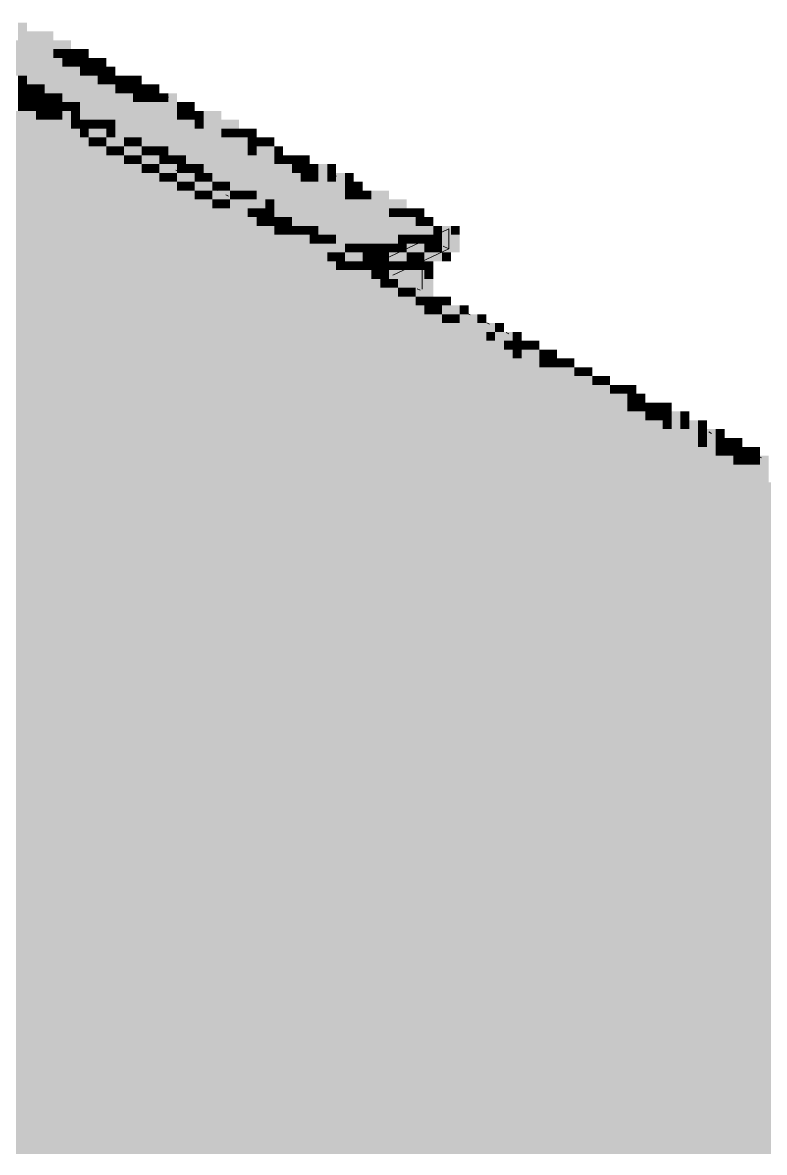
# Paper-space layout '03 3D Building and Roof' of a CAD drawing. Header units: millimetres. Extents: x 5 to 415, y 5 to 292.
# Drawn here: x 189.58 to 203.58, y 245.03 to 266.33 of the extents above; entities that cross this region are included whole.
import ezdxf

# ---------------------------------------------------------------- set-up
doc = ezdxf.new("R2010")
doc.units = ezdxf.units.MM
doc.layers.add('EXISTING', color=7, linetype='Continuous')
doc.layers.add('IMAGES', color=7, linetype='Continuous')

# ---------------------------------------------------------------- blocks, each defined once
blk = doc.blocks.new('SHEET_03')
at = {"layer": 'EXISTING', "color": 250, "lineweight": 9}
for p, q in [((190.745, 265.672), (190.692, 265.696)), ((191.116, 265.498), (191.063, 265.523)), ((192.333, 264.926), (192.28, 264.951)), ((193.92, 264.181), (193.867, 264.206)), ((192.525, 263.526), (192.473, 263.551)), ((192.892, 263.346), (192.84, 263.371)), ((195.507, 263.436), (195.454, 263.461)), ((193.259, 263.165), (193.206, 263.191)), ((193.468, 263.063), (193.416, 263.088)), ((197.094, 262.691), (197.041, 262.716)), ((196.199, 261.774), (197.623, 262.443)), ((197.623, 262.068), (197.623, 262.443)), ((197.623, 262.068), (196.568, 261.572)), ((197.518, 262.118), (197.623, 262.068)), ((197.123, 261.308), (197.123, 261.892)), ((197.082, 261.288), (197.029, 261.314)), ((198.025, 260.825), (197.972, 260.851)), ((198.391, 260.645), (198.339, 260.671)), ((198.601, 260.543), (198.548, 260.568)), ((198.758, 260.465), (198.705, 260.491)), ((198.967, 260.363), (198.915, 260.388)), ((202.581, 258.588), (202.529, 258.614)), ((203.157, 258.305), (203.105, 258.331)), ((203.524, 258.125), (203.471, 258.151))]:
    blk.add_line(p, q, dxfattribs=at)
at = {"layer": 'IMAGES', "color": 7}
for points in [[(189.497, 266), (189.664, 266), (189.497, 266.333), (189.664, 266.333)], [(189.664, 266), (190.164, 266), (189.664, 266.167), (190.164, 266.167)], [(188.331, 265.833), (189.664, 265.833), (188.331, 266), (189.664, 266)], [(189.664, 265.833), (190.164, 265.833), (189.664, 266), (190.164, 266)], [(190.164, 265.833), (190.497, 265.833), (190.164, 266), (190.497, 266)], [(188.664, 265.667), (190.164, 265.667), (188.664, 265.833), (190.164, 265.833)], [(190.164, 265.667), (190.331, 265.667), (190.164, 265.833), (190.331, 265.833)], [(190.331, 265.667), (190.497, 265.667), (190.331, 265.833), (190.497, 265.833)], [(190.497, 265.667), (190.664, 265.667), (190.497, 265.833), (190.664, 265.833)], [(190.664, 265.667), (190.83, 265.667), (190.664, 265.833), (190.83, 265.833)], [(188.831, 265.5), (190.331, 265.5), (188.831, 265.667), (190.331, 265.667)], [(189.164, 265.333), (190.664, 265.333), (189.164, 265.5), (190.664, 265.5)], [(190.331, 265.5), (190.497, 265.5), (190.331, 265.667), (190.497, 265.667)], [(190.497, 265.5), (190.664, 265.5), (190.497, 265.667), (190.664, 265.667)], [(190.664, 265.5), (190.83, 265.5), (190.664, 265.667), (190.83, 265.667)], [(190.664, 265.333), (190.83, 265.333), (190.664, 265.5), (190.83, 265.5)], [(190.83, 265.5), (190.997, 265.5), (190.83, 265.667), (190.997, 265.667)], [(190.83, 265.333), (190.997, 265.333), (190.83, 265.5), (190.997, 265.5)], [(190.997, 265.5), (191.164, 265.5), (190.997, 265.667), (191.164, 265.667)], [(190.997, 265.333), (191.164, 265.333), (190.997, 265.5), (191.164, 265.5)], [(191.164, 265.333), (191.33, 265.333), (191.164, 265.5), (191.33, 265.5)], [(189.497, 265.167), (189.664, 265.167), (189.497, 265.333), (189.664, 265.333)], [(189.664, 265.167), (190.997, 265.167), (189.664, 265.333), (190.997, 265.333)], [(190.997, 265.167), (191.164, 265.167), (190.997, 265.333), (191.164, 265.333)], [(191.164, 265.167), (191.33, 265.167), (191.164, 265.333), (191.33, 265.333)], [(191.33, 265.167), (191.497, 265.167), (191.33, 265.333), (191.497, 265.333)], [(191.497, 265.167), (191.664, 265.167), (191.497, 265.333), (191.664, 265.333)], [(191.664, 265.167), (191.83, 265.167), (191.664, 265.333), (191.83, 265.333)], [(189.497, 265), (189.664, 265), (189.497, 265.167), (189.664, 265.167)], [(189.664, 265), (189.831, 265), (189.664, 265.167), (189.831, 265.167)], [(189.831, 265), (189.997, 265), (189.831, 265.167), (189.997, 265.167)], [(189.997, 265), (191.33, 265), (189.997, 265.167), (191.33, 265.167)], [(191.33, 265), (191.497, 265), (191.33, 265.167), (191.497, 265.167)], [(191.497, 265), (191.664, 265), (191.497, 265.167), (191.664, 265.167)], [(191.664, 265), (191.83, 265), (191.664, 265.167), (191.83, 265.167)], [(191.83, 265), (191.997, 265), (191.83, 265.167), (191.997, 265.167)], [(191.997, 265), (192.164, 265), (191.997, 265.167), (192.164, 265.167)], [(189.497, 264.833), (189.664, 264.833), (189.497, 265), (189.664, 265)], [(189.497, 264.667), (189.664, 264.667), (189.497, 264.833), (189.664, 264.833)], [(189.664, 264.833), (189.831, 264.833), (189.664, 265), (189.831, 265)], [(189.664, 264.667), (189.831, 264.667), (189.664, 264.833), (189.831, 264.833)], [(189.831, 264.833), (189.997, 264.833), (189.831, 265), (189.997, 265)], [(189.831, 264.667), (189.997, 264.667), (189.831, 264.833), (189.997, 264.833)], [(189.997, 264.833), (190.164, 264.833), (189.997, 265), (190.164, 265)], [(189.997, 264.667), (190.164, 264.667), (189.997, 264.833), (190.164, 264.833)], [(190.164, 264.833), (190.331, 264.833), (190.164, 265), (190.331, 265)], [(190.164, 264.667), (190.331, 264.667), (190.164, 264.833), (190.331, 264.833)], [(190.331, 264.833), (191.664, 264.833), (190.331, 265), (191.664, 265)], [(190.331, 264.667), (190.497, 264.667), (190.331, 264.833), (190.497, 264.833)], [(190.497, 264.667), (190.664, 264.667), (190.497, 264.833), (190.664, 264.833)], [(190.664, 264.667), (191.997, 264.667), (190.664, 264.833), (191.997, 264.833)], [(191.664, 264.833), (191.83, 264.833), (191.664, 265), (191.83, 265)], [(191.83, 264.833), (191.997, 264.833), (191.83, 265), (191.997, 265)], [(191.997, 264.833), (192.164, 264.833), (191.997, 265), (192.164, 265)], [(191.997, 264.667), (192.33, 264.667), (191.997, 264.833), (192.33, 264.833)], [(192.164, 264.833), (192.33, 264.833), (192.164, 265), (192.33, 265)], [(192.33, 264.667), (192.497, 264.667), (192.33, 265), (192.497, 265)], [(192.497, 264.667), (192.663, 264.667), (192.497, 264.833), (192.663, 264.833)], [(192.663, 264.667), (192.83, 264.667), (192.663, 264.833), (192.83, 264.833)], [(180.832, 264.5), (189.831, 264.5), (180.832, 264.667), (189.831, 264.667)], [(189.831, 264.5), (189.997, 264.5), (189.831, 264.667), (189.997, 264.667)], [(189.997, 264.5), (190.164, 264.5), (189.997, 264.667), (190.164, 264.667)], [(190.164, 264.5), (190.331, 264.5), (190.164, 264.667), (190.331, 264.667)], [(190.331, 264.333), (190.497, 264.333), (190.331, 264.667), (190.497, 264.667)], [(190.497, 264.5), (190.664, 264.5), (190.497, 264.667), (190.664, 264.667)], [(190.664, 264.5), (190.997, 264.5), (190.664, 264.667), (190.997, 264.667)], [(190.997, 264.5), (192.497, 264.5), (190.997, 264.667), (192.497, 264.667)], [(192.497, 264.5), (192.663, 264.5), (192.497, 264.667), (192.663, 264.667)], [(192.663, 264.5), (192.83, 264.5), (192.663, 264.667), (192.83, 264.667)], [(192.83, 264.5), (192.997, 264.5), (192.83, 264.667), (192.997, 264.667)], [(192.997, 264.5), (193.33, 264.5), (192.997, 264.667), (193.33, 264.667)], [(180.499, 264.333), (190.331, 264.333), (180.499, 264.5), (190.331, 264.5)], [(190.497, 264.333), (190.664, 264.333), (190.497, 264.5), (190.664, 264.5)], [(190.664, 264.333), (190.83, 264.333), (190.664, 264.5), (190.83, 264.5)], [(190.83, 264.333), (190.997, 264.333), (190.83, 264.5), (190.997, 264.5)], [(190.997, 264.333), (191.164, 264.333), (190.997, 264.5), (191.164, 264.5)], [(191.164, 264.333), (191.33, 264.333), (191.164, 264.5), (191.33, 264.5)], [(191.33, 264.333), (192.83, 264.333), (191.33, 264.5), (192.83, 264.5)], [(192.83, 264.333), (192.997, 264.333), (192.83, 264.5), (192.997, 264.5)], [(192.997, 264.333), (193.33, 264.333), (192.997, 264.5), (193.33, 264.5)], [(193.33, 264.333), (193.663, 264.333), (193.33, 264.5), (193.663, 264.5)], [(179.999, 264.167), (190.664, 264.167), (179.999, 264.333), (190.664, 264.333)], [(190.664, 264.167), (190.83, 264.167), (190.664, 264.333), (190.83, 264.333)], [(190.83, 264.167), (191.164, 264.167), (190.83, 264.333), (191.164, 264.333)], [(191.164, 264.167), (191.33, 264.167), (191.164, 264.333), (191.33, 264.333)], [(191.33, 264.167), (191.664, 264.167), (191.33, 264.333), (191.664, 264.333)], [(191.664, 264.167), (193.33, 264.167), (191.664, 264.333), (193.33, 264.333)], [(193.33, 264.167), (193.497, 264.167), (193.33, 264.333), (193.497, 264.333)], [(193.497, 264.167), (193.663, 264.167), (193.497, 264.333), (193.663, 264.333)], [(193.663, 264.167), (193.83, 264.167), (193.663, 264.333), (193.83, 264.333)], [(193.83, 264.167), (193.997, 264.167), (193.83, 264.333), (193.997, 264.333)], [(179.499, 263.833), (191.164, 263.833), (179.499, 264), (191.164, 264)], [(179.833, 264), (190.83, 264), (179.833, 264.167), (190.83, 264.167)], [(190.83, 264), (190.997, 264), (190.83, 264.167), (190.997, 264.167)], [(190.997, 264), (191.164, 264), (190.997, 264.167), (191.164, 264.167)], [(191.164, 264), (191.497, 264), (191.164, 264.167), (191.497, 264.167)], [(191.164, 263.833), (191.33, 263.833), (191.164, 264), (191.33, 264)], [(191.33, 263.833), (191.497, 263.833), (191.33, 264), (191.497, 264)], [(191.497, 264), (191.664, 264), (191.497, 264.167), (191.664, 264.167)], [(191.497, 263.833), (191.83, 263.833), (191.497, 264), (191.83, 264)], [(191.664, 264), (191.83, 264), (191.664, 264.167), (191.83, 264.167)], [(191.83, 264), (192.164, 264), (191.83, 264.167), (192.164, 264.167)], [(191.83, 263.833), (191.997, 263.833), (191.83, 264), (191.997, 264)], [(191.997, 263.833), (192.164, 263.833), (191.997, 264), (192.164, 264)], [(192.164, 264), (193.497, 264), (192.164, 264.167), (193.497, 264.167)], [(192.164, 263.833), (192.33, 263.833), (192.164, 264), (192.33, 264)], [(192.33, 263.833), (193.83, 263.833), (192.33, 264), (193.83, 264)], [(193.497, 264), (193.83, 264), (193.497, 264.167), (193.83, 264.167)], [(193.83, 264), (193.997, 264), (193.83, 264.167), (193.997, 264.167)], [(193.83, 263.833), (193.997, 263.833), (193.83, 264), (193.997, 264)], [(193.997, 264), (194.163, 264), (193.997, 264.167), (194.163, 264.167)], [(193.997, 263.833), (194.33, 263.833), (193.997, 264), (194.33, 264)], [(194.163, 264), (194.33, 264), (194.163, 264.167), (194.33, 264.167)], [(194.33, 263.833), (194.496, 263.833), (194.33, 264), (194.496, 264)], [(178.999, 263.667), (191.497, 263.667), (178.999, 263.833), (191.497, 263.833)], [(191.497, 263.667), (191.664, 263.667), (191.497, 263.833), (191.664, 263.833)], [(191.664, 263.667), (191.83, 263.667), (191.664, 263.833), (191.83, 263.833)], [(191.83, 263.667), (192.164, 263.667), (191.83, 263.833), (192.164, 263.833)], [(192.164, 263.667), (192.33, 263.667), (192.164, 263.833), (192.33, 263.833)], [(192.33, 263.667), (192.497, 263.667), (192.33, 263.833), (192.497, 263.833)], [(192.497, 263.667), (192.663, 263.667), (192.497, 263.833), (192.663, 263.833)], [(192.663, 263.667), (194.33, 263.667), (192.663, 263.833), (194.33, 263.833)], [(194.33, 263.667), (194.496, 263.667), (194.33, 263.833), (194.496, 263.833)], [(194.496, 263.667), (194.663, 263.667), (194.496, 263.833), (194.663, 263.833)], [(194.663, 263.667), (194.83, 263.667), (194.663, 263.833), (194.83, 263.833)], [(194.83, 263.667), (194.996, 263.667), (194.83, 263.833), (194.996, 263.833)], [(178.666, 263.5), (191.83, 263.5), (178.666, 263.667), (191.83, 263.667)], [(191.83, 263.5), (191.997, 263.5), (191.83, 263.667), (191.997, 263.667)], [(191.997, 263.5), (192.164, 263.5), (191.997, 263.667), (192.164, 263.667)], [(192.164, 263.5), (192.497, 263.5), (192.164, 263.667), (192.497, 263.667)], [(192.497, 263.5), (192.663, 263.5), (192.497, 263.667), (192.663, 263.667)], [(192.663, 263.5), (192.83, 263.5), (192.663, 263.667), (192.83, 263.667)], [(192.83, 263.5), (192.997, 263.5), (192.83, 263.667), (192.997, 263.667)], [(192.997, 263.5), (194.663, 263.5), (192.997, 263.667), (194.663, 263.667)], [(194.663, 263.5), (194.83, 263.5), (194.663, 263.667), (194.83, 263.667)], [(194.83, 263.5), (194.996, 263.5), (194.83, 263.667), (194.996, 263.667)], [(194.996, 263.5), (195.163, 263.5), (194.996, 263.667), (195.163, 263.667)], [(195.163, 263.333), (195.33, 263.333), (195.163, 263.667), (195.33, 263.667)], [(195.33, 263.5), (195.496, 263.5), (195.33, 263.667), (195.496, 263.667)], [(178.166, 263.167), (192.497, 263.167), (178.166, 263.333), (192.497, 263.333)], [(178.333, 263.333), (192.164, 263.333), (178.333, 263.5), (192.164, 263.5)], [(192.164, 263.333), (192.33, 263.333), (192.164, 263.5), (192.33, 263.5)], [(192.33, 263.333), (192.497, 263.333), (192.33, 263.5), (192.497, 263.5)], [(192.497, 263.333), (192.83, 263.333), (192.497, 263.5), (192.83, 263.5)], [(192.497, 263.167), (192.663, 263.167), (192.497, 263.333), (192.663, 263.333)], [(192.663, 263.167), (192.83, 263.167), (192.663, 263.333), (192.83, 263.333)], [(192.83, 263.333), (192.997, 263.333), (192.83, 263.5), (192.997, 263.5)], [(192.83, 263.167), (193.163, 263.167), (192.83, 263.333), (193.163, 263.333)], [(192.997, 263.333), (193.163, 263.333), (192.997, 263.5), (193.163, 263.5)], [(193.163, 263.333), (193.497, 263.333), (193.163, 263.5), (193.497, 263.5)], [(193.163, 263.167), (193.33, 263.167), (193.163, 263.333), (193.33, 263.333)], [(193.33, 263.167), (193.497, 263.167), (193.33, 263.333), (193.497, 263.333)], [(193.497, 263.333), (194.83, 263.333), (193.497, 263.5), (194.83, 263.5)], [(193.497, 263.167), (193.83, 263.167), (193.497, 263.333), (193.83, 263.333)], [(193.83, 263.167), (195.163, 263.167), (193.83, 263.333), (195.163, 263.333)], [(194.83, 263.333), (194.996, 263.333), (194.83, 263.5), (194.996, 263.5)], [(194.996, 263.333), (195.163, 263.333), (194.996, 263.5), (195.163, 263.5)], [(195.163, 263.167), (195.496, 263.167), (195.163, 263.333), (195.496, 263.333)], [(195.33, 263.333), (195.496, 263.333), (195.33, 263.5), (195.496, 263.5)], [(195.496, 263.167), (195.663, 263.167), (195.496, 263.5), (195.663, 263.5)], [(195.663, 263.333), (195.83, 263.333), (195.663, 263.5), (195.83, 263.5)], [(195.663, 263.167), (195.83, 263.167), (195.663, 263.333), (195.83, 263.333)], [(195.83, 263.167), (195.996, 263.167), (195.83, 263.333), (195.996, 263.333)], [(177.666, 263), (192.83, 263), (177.666, 263.167), (192.83, 263.167)], [(192.83, 263), (192.997, 263), (192.83, 263.167), (192.997, 263.167)], [(192.997, 263), (193.163, 263), (192.997, 263.167), (193.163, 263.167)], [(193.163, 263), (193.497, 263), (193.163, 263.167), (193.497, 263.167)], [(193.497, 263), (193.663, 263), (193.497, 263.167), (193.663, 263.167)], [(193.663, 263), (193.83, 263), (193.663, 263.167), (193.83, 263.167)], [(193.83, 263), (193.997, 263), (193.83, 263.167), (193.997, 263.167)], [(193.997, 263), (195.663, 263), (193.997, 263.167), (195.663, 263.167)], [(195.663, 263), (195.83, 263), (195.663, 263.167), (195.83, 263.167)], [(195.83, 263), (195.996, 263), (195.83, 263.167), (195.996, 263.167)], [(195.996, 263), (196.163, 263), (195.996, 263.167), (196.163, 263.167)], [(196.163, 263), (196.496, 263), (196.163, 263.167), (196.496, 263.167)], [(177.333, 262.833), (193.163, 262.833), (177.333, 263), (193.163, 263)], [(193.163, 262.833), (193.33, 262.833), (193.163, 263), (193.33, 263)], [(193.33, 262.833), (193.497, 262.833), (193.33, 263), (193.497, 263)], [(193.497, 262.833), (193.83, 262.833), (193.497, 263), (193.83, 263)], [(193.83, 262.833), (194.163, 262.833), (193.83, 263), (194.163, 263)], [(194.163, 262.833), (194.33, 262.833), (194.163, 263), (194.33, 263)], [(194.33, 262.833), (196.163, 262.833), (194.33, 263), (196.163, 263)], [(196.163, 262.833), (196.496, 262.833), (196.163, 263), (196.496, 263)], [(196.496, 262.833), (196.829, 262.833), (196.496, 263), (196.829, 263)], [(176.833, 262.667), (193.497, 262.667), (176.833, 262.833), (193.497, 262.833)], [(193.497, 262.667), (193.83, 262.667), (193.497, 262.833), (193.83, 262.833)], [(193.83, 262.667), (193.997, 262.667), (193.83, 262.833), (193.997, 262.833)], [(193.997, 262.667), (194.163, 262.667), (193.997, 262.833), (194.163, 262.833)], [(194.163, 262.667), (194.33, 262.667), (194.163, 262.833), (194.33, 262.833)], [(194.33, 262.667), (194.663, 262.667), (194.33, 262.833), (194.663, 262.833)], [(194.663, 262.667), (196.496, 262.667), (194.663, 262.833), (196.496, 262.833)], [(196.496, 262.667), (196.663, 262.667), (196.496, 262.833), (196.663, 262.833)], [(196.663, 262.667), (196.829, 262.667), (196.663, 262.833), (196.829, 262.833)], [(196.829, 262.667), (196.996, 262.667), (196.829, 262.833), (196.996, 262.833)], [(196.996, 262.667), (197.163, 262.667), (196.996, 262.833), (197.163, 262.833)], [(176.333, 262.333), (194.33, 262.333), (176.333, 262.5), (194.33, 262.5)], [(176.666, 262.5), (193.997, 262.5), (176.666, 262.667), (193.997, 262.667)], [(193.997, 262.5), (194.163, 262.5), (193.997, 262.667), (194.163, 262.667)], [(194.163, 262.5), (194.33, 262.5), (194.163, 262.667), (194.33, 262.667)], [(194.33, 262.5), (194.496, 262.5), (194.33, 262.667), (194.496, 262.667)], [(194.33, 262.333), (194.496, 262.333), (194.33, 262.5), (194.496, 262.5)], [(194.496, 262.5), (194.663, 262.5), (194.496, 262.667), (194.663, 262.667)], [(194.496, 262.333), (194.663, 262.333), (194.496, 262.5), (194.663, 262.5)], [(194.663, 262.5), (195.163, 262.5), (194.663, 262.667), (195.163, 262.667)], [(194.663, 262.333), (194.83, 262.333), (194.663, 262.5), (194.83, 262.5)], [(194.83, 262.333), (194.996, 262.333), (194.83, 262.5), (194.996, 262.5)], [(194.996, 262.333), (195.163, 262.333), (194.996, 262.5), (195.163, 262.5)], [(195.163, 262.5), (196.663, 262.5), (195.163, 262.667), (196.663, 262.667)], [(195.163, 262.333), (195.496, 262.333), (195.163, 262.5), (195.496, 262.5)], [(195.496, 262.333), (196.996, 262.333), (195.496, 262.5), (196.996, 262.5)], [(196.663, 262.5), (196.996, 262.5), (196.663, 262.667), (196.996, 262.667)], [(196.996, 262.5), (197.163, 262.5), (196.996, 262.667), (197.163, 262.667)], [(196.996, 262.333), (197.329, 262.333), (196.996, 262.5), (197.329, 262.5)], [(197.163, 262.5), (197.329, 262.5), (197.163, 262.667), (197.329, 262.667)], [(197.329, 262.333), (197.496, 262.333), (197.329, 262.5), (197.496, 262.5)], [(197.496, 262), (197.663, 262), (197.496, 262.5), (197.663, 262.5)], [(197.663, 262.333), (197.829, 262.333), (197.663, 262.5), (197.829, 262.5)], [(175.833, 262.167), (194.663, 262.167), (175.833, 262.333), (194.663, 262.333)], [(194.663, 262.167), (194.996, 262.167), (194.663, 262.333), (194.996, 262.333)], [(194.996, 262.167), (195.163, 262.167), (194.996, 262.333), (195.163, 262.333)], [(195.163, 262.167), (195.33, 262.167), (195.163, 262.333), (195.33, 262.333)], [(195.33, 262.167), (195.496, 262.167), (195.33, 262.333), (195.496, 262.333)], [(195.496, 262.167), (195.83, 262.167), (195.496, 262.333), (195.83, 262.333)], [(195.83, 262.167), (196.663, 262.167), (195.83, 262.333), (196.663, 262.333)], [(196.663, 262.167), (196.829, 262.167), (196.663, 262.333), (196.829, 262.333)], [(196.829, 262.167), (196.996, 262.167), (196.829, 262.333), (196.996, 262.333)], [(196.996, 262.167), (197.163, 262.167), (196.996, 262.333), (197.163, 262.333)], [(197.163, 262.167), (197.329, 262.167), (197.163, 262.333), (197.329, 262.333)], [(197.329, 262.167), (197.496, 262.167), (197.329, 262.333), (197.496, 262.333)], [(197.663, 262), (197.829, 262), (197.663, 262.333), (197.829, 262.333)], [(175.5, 262), (194.996, 262), (175.5, 262.167), (194.996, 262.167)], [(194.996, 262), (195.33, 262), (194.996, 262.167), (195.33, 262.167)], [(195.33, 262), (195.663, 262), (195.33, 262.167), (195.663, 262.167)], [(195.663, 262), (195.83, 262), (195.663, 262.167), (195.83, 262.167)], [(195.83, 262), (195.996, 262), (195.83, 262.167), (195.996, 262.167)], [(195.996, 262), (196.163, 262), (195.996, 262.167), (196.163, 262.167)], [(196.163, 262), (196.329, 262), (196.163, 262.167), (196.329, 262.167)], [(196.329, 262), (196.496, 262), (196.329, 262.167), (196.496, 262.167)], [(196.496, 262), (196.663, 262), (196.496, 262.167), (196.663, 262.167)], [(196.663, 262), (196.829, 262), (196.663, 262.167), (196.829, 262.167)], [(196.829, 262), (197.163, 262), (196.829, 262.167), (197.163, 262.167)], [(197.163, 262), (197.329, 262), (197.163, 262.167), (197.329, 262.167)], [(197.329, 262), (197.496, 262), (197.329, 262.167), (197.496, 262.167)], [(175.167, 261.833), (195.33, 261.833), (175.167, 262), (195.33, 262)], [(195.33, 261.833), (195.496, 261.833), (195.33, 262), (195.496, 262)], [(195.496, 261.833), (195.663, 261.833), (195.496, 262), (195.663, 262)], [(195.663, 261.833), (195.996, 261.833), (195.663, 262), (195.996, 262)], [(195.996, 261.833), (196.163, 261.833), (195.996, 262), (196.163, 262)], [(196.163, 261.833), (196.329, 261.833), (196.163, 262), (196.329, 262)], [(196.329, 261.833), (196.496, 261.833), (196.329, 262), (196.496, 262)], [(196.496, 261.833), (196.829, 261.833), (196.496, 262), (196.829, 262)], [(196.829, 261.833), (196.996, 261.833), (196.829, 262), (196.996, 262)], [(196.996, 261.833), (197.163, 261.833), (196.996, 262), (197.163, 262)], [(197.163, 261.833), (197.496, 261.833), (197.163, 262), (197.496, 262)], [(197.496, 261.833), (197.663, 261.833), (197.496, 262), (197.663, 262)], [(174.5, 261.5), (195.83, 261.5), (174.5, 261.667), (195.83, 261.667)], [(175, 261.667), (195.496, 261.667), (175, 261.833), (195.496, 261.833)], [(195.496, 261.667), (195.663, 261.667), (195.496, 261.833), (195.663, 261.833)], [(195.663, 261.667), (195.83, 261.667), (195.663, 261.833), (195.83, 261.833)], [(195.83, 261.667), (195.996, 261.667), (195.83, 261.833), (195.996, 261.833)], [(195.83, 261.5), (196.163, 261.5), (195.83, 261.667), (196.163, 261.667)], [(195.996, 261.667), (196.163, 261.667), (195.996, 261.833), (196.163, 261.833)], [(196.163, 261.667), (196.329, 261.667), (196.163, 261.833), (196.329, 261.833)], [(196.163, 261.5), (196.329, 261.5), (196.163, 261.667), (196.329, 261.667)], [(196.329, 261.667), (196.496, 261.667), (196.329, 261.833), (196.496, 261.833)], [(196.329, 261.5), (196.496, 261.5), (196.329, 261.667), (196.496, 261.667)], [(196.496, 261.667), (196.663, 261.667), (196.496, 261.833), (196.663, 261.833)], [(196.496, 261.5), (197.163, 261.5), (196.496, 261.667), (197.163, 261.667)], [(196.663, 261.667), (196.829, 261.667), (196.663, 261.833), (196.829, 261.833)], [(196.829, 261.667), (196.996, 261.667), (196.829, 261.833), (196.996, 261.833)], [(196.996, 261.667), (197.163, 261.667), (196.996, 261.833), (197.163, 261.833)], [(197.163, 261.667), (197.329, 261.667), (197.163, 261.833), (197.329, 261.833)], [(197.163, 261.5), (197.329, 261.5), (197.163, 261.667), (197.329, 261.667)], [(174, 261.333), (196.329, 261.333), (174, 261.5), (196.329, 261.5)], [(196.329, 261.333), (196.496, 261.333), (196.329, 261.5), (196.496, 261.5)], [(196.496, 261.333), (196.663, 261.333), (196.496, 261.5), (196.663, 261.5)], [(196.663, 261.333), (197.329, 261.333), (196.663, 261.5), (197.329, 261.5)], [(173.667, 261.167), (196.663, 261.167), (173.667, 261.333), (196.663, 261.333)], [(196.663, 261.167), (196.829, 261.167), (196.663, 261.333), (196.829, 261.333)], [(196.829, 261.167), (196.996, 261.167), (196.829, 261.333), (196.996, 261.333)], [(196.996, 261.167), (197.329, 261.167), (196.996, 261.333), (197.329, 261.333)], [(173, 260.833), (197.163, 260.833), (173, 261), (197.163, 261)], [(173.334, 261), (196.996, 261), (173.334, 261.167), (196.996, 261.167)], [(196.996, 261), (197.163, 261), (196.996, 261.167), (197.163, 261.167)], [(197.163, 261), (197.329, 261), (197.163, 261.167), (197.329, 261.167)], [(197.163, 260.833), (197.329, 260.833), (197.163, 261), (197.329, 261)], [(197.329, 261), (197.496, 261), (197.329, 261.167), (197.496, 261.167)], [(197.329, 260.833), (197.496, 260.833), (197.329, 261), (197.496, 261)], [(197.496, 261), (197.663, 261), (197.496, 261.167), (197.663, 261.167)], [(197.496, 260.833), (197.829, 260.833), (197.496, 261), (197.829, 261)], [(197.829, 260.833), (197.996, 260.833), (197.829, 261), (197.996, 261)], [(172.667, 260.667), (197.496, 260.667), (172.667, 260.833), (197.496, 260.833)], [(197.496, 260.667), (197.663, 260.667), (197.496, 260.833), (197.663, 260.833)], [(197.663, 260.667), (197.829, 260.667), (197.663, 260.833), (197.829, 260.833)], [(197.829, 260.667), (198.162, 260.667), (197.829, 260.833), (198.162, 260.833)], [(198.162, 260.667), (198.329, 260.667), (198.162, 260.833), (198.329, 260.833)], [(172.334, 260.5), (198.162, 260.5), (172.334, 260.667), (198.162, 260.667)], [(198.162, 260.5), (198.496, 260.5), (198.162, 260.667), (198.496, 260.667)], [(198.496, 260.5), (198.662, 260.5), (198.496, 260.667), (198.662, 260.667)], [(172.001, 260.333), (198.329, 260.333), (172.001, 260.5), (198.329, 260.5)], [(198.329, 260.333), (198.496, 260.333), (198.329, 260.5), (198.496, 260.5)], [(198.496, 260.333), (198.829, 260.333), (198.496, 260.5), (198.829, 260.5)], [(198.829, 260.333), (198.996, 260.333), (198.829, 260.5), (198.996, 260.5)], [(171.334, 260), (198.829, 260), (171.334, 260.167), (198.829, 260.167)], [(171.667, 260.167), (198.662, 260.167), (171.667, 260.333), (198.662, 260.333)], [(198.662, 260.167), (198.829, 260.167), (198.662, 260.333), (198.829, 260.333)], [(198.829, 260.167), (198.996, 260.167), (198.829, 260.333), (198.996, 260.333)], [(198.829, 260), (198.996, 260), (198.829, 260.167), (198.996, 260.167)], [(198.996, 260.167), (199.162, 260.167), (198.996, 260.333), (199.162, 260.333)], [(198.996, 260), (199.329, 260), (198.996, 260.167), (199.329, 260.167)], [(199.162, 260.167), (199.329, 260.167), (199.162, 260.333), (199.329, 260.333)], [(199.329, 260), (199.496, 260), (199.329, 260.167), (199.496, 260.167)], [(199.496, 260), (199.662, 260), (199.496, 260.167), (199.662, 260.167)], [(170.834, 259.833), (199.329, 259.833), (170.834, 260), (199.329, 260)], [(199.329, 259.833), (199.496, 259.833), (199.329, 260), (199.496, 260)], [(199.496, 259.833), (199.662, 259.833), (199.496, 260), (199.662, 260)], [(199.662, 259.833), (199.829, 259.833), (199.662, 260), (199.829, 260)], [(199.829, 259.833), (199.995, 259.833), (199.829, 260), (199.995, 260)], [(170.501, 259.667), (199.662, 259.667), (170.501, 259.833), (199.662, 259.833)], [(199.662, 259.667), (199.995, 259.667), (199.662, 259.833), (199.995, 259.833)], [(199.995, 259.667), (200.162, 259.667), (199.995, 259.833), (200.162, 259.833)], [(200.162, 259.667), (200.329, 259.667), (200.162, 259.833), (200.329, 259.833)], [(170.168, 259.333), (200.329, 259.333), (170.168, 259.667), (200.329, 259.667)], [(200.329, 259.5), (200.495, 259.5), (200.329, 259.667), (200.495, 259.667)], [(200.329, 259.333), (200.662, 259.333), (200.329, 259.5), (200.662, 259.5)], [(200.495, 259.5), (200.662, 259.5), (200.495, 259.667), (200.662, 259.667)], [(200.662, 259.333), (200.829, 259.333), (200.662, 259.5), (200.829, 259.5)], [(200.829, 259.333), (200.995, 259.333), (200.829, 259.5), (200.995, 259.5)], [(200.995, 259.333), (201.162, 259.333), (200.995, 259.5), (201.162, 259.5)], [(169.334, 259.167), (200.662, 259.167), (169.334, 259.333), (200.662, 259.333)], [(200.662, 259.167), (200.995, 259.167), (200.662, 259.333), (200.995, 259.333)], [(200.995, 259.167), (201.162, 259.167), (200.995, 259.333), (201.162, 259.333)], [(201.162, 259.167), (201.329, 259.167), (201.162, 259.333), (201.329, 259.333)], [(169.334, 259), (200.995, 259), (169.334, 259.167), (200.995, 259.167)], [(200.995, 259), (201.162, 259), (200.995, 259.167), (201.162, 259.167)], [(201.162, 259), (201.329, 259), (201.162, 259.167), (201.329, 259.167)], [(201.329, 259), (201.495, 259), (201.329, 259.167), (201.495, 259.167)], [(201.495, 259), (201.662, 259), (201.495, 259.167), (201.662, 259.167)], [(201.662, 259), (201.828, 259), (201.662, 259.167), (201.828, 259.167)], [(168.835, 258.833), (201.329, 258.833), (168.835, 259), (201.329, 259)], [(201.329, 258.833), (201.495, 258.833), (201.329, 259), (201.495, 259)], [(201.495, 258.833), (201.662, 258.833), (201.495, 259), (201.662, 259)], [(201.662, 258.833), (201.828, 258.833), (201.662, 259), (201.828, 259)], [(201.828, 258.667), (201.995, 258.667), (201.828, 259), (201.995, 259)], [(201.995, 258.833), (202.162, 258.833), (201.995, 259), (202.162, 259)], [(168.001, 258.5), (202.162, 258.5), (168.001, 258.667), (202.162, 258.667)], [(168.501, 258.667), (201.662, 258.667), (168.501, 258.833), (201.662, 258.833)], [(201.662, 258.667), (201.828, 258.667), (201.662, 258.833), (201.828, 258.833)], [(201.995, 258.667), (202.162, 258.667), (201.995, 258.833), (202.162, 258.833)], [(202.162, 258.5), (202.328, 258.5), (202.162, 258.833), (202.328, 258.833)], [(202.328, 258.667), (202.495, 258.667), (202.328, 258.833), (202.495, 258.833)], [(202.328, 258.5), (202.495, 258.5), (202.328, 258.667), (202.495, 258.667)], [(202.495, 258.333), (202.662, 258.333), (202.495, 258.667), (202.662, 258.667)], [(202.662, 258.5), (202.828, 258.5), (202.662, 258.667), (202.828, 258.667)], [(167.668, 258.333), (202.328, 258.333), (167.668, 258.5), (202.328, 258.5)], [(202.328, 258.333), (202.495, 258.333), (202.328, 258.5), (202.495, 258.5)], [(202.662, 258.333), (202.828, 258.333), (202.662, 258.5), (202.828, 258.5)], [(202.828, 258.333), (202.995, 258.333), (202.828, 258.5), (202.995, 258.5)], [(202.995, 258.333), (203.162, 258.333), (202.995, 258.5), (203.162, 258.5)], [(167.335, 258.167), (202.662, 258.167), (167.335, 258.333), (202.662, 258.333)], [(202.662, 258.167), (202.828, 258.167), (202.662, 258.333), (202.828, 258.333)], [(202.828, 258.167), (202.995, 258.167), (202.828, 258.333), (202.995, 258.333)], [(202.995, 258.167), (203.162, 258.167), (202.995, 258.333), (203.162, 258.333)], [(203.162, 258.167), (203.328, 258.167), (203.162, 258.333), (203.328, 258.333)], [(203.328, 258.167), (203.495, 258.167), (203.328, 258.333), (203.495, 258.333)], [(167.002, 258), (202.995, 258), (167.002, 258.167), (202.995, 258.167)], [(202.995, 258), (203.162, 258), (202.995, 258.167), (203.162, 258.167)], [(203.162, 258), (203.328, 258), (203.162, 258.167), (203.328, 258.167)], [(203.328, 258), (203.495, 258), (203.328, 258.167), (203.495, 258.167)], [(203.495, 257.833), (203.661, 257.833), (203.495, 258.167), (203.661, 258.167)], [(166.335, 257.667), (203.661, 257.667), (166.335, 257.833), (203.661, 257.833)], [(166.668, 257.833), (203.495, 257.833), (166.668, 258), (203.495, 258)], [(166.002, 257.5), (203.995, 257.5), (166.002, 257.667), (203.995, 257.667)], [(165.669, 257.333), (204.495, 257.333), (165.669, 257.5), (204.495, 257.5)], [(164.835, 257), (204.994, 257), (164.835, 257.167), (204.994, 257.167)], [(165.169, 257.167), (204.828, 257.167), (165.169, 257.333), (204.828, 257.333)], [(164.335, 256.833), (205.328, 256.833), (164.335, 257), (205.328, 257)], [(164.335, 256.667), (205.828, 256.667), (164.335, 256.833), (205.828, 256.833)], [(163.836, 256.5), (206.161, 256.5), (163.836, 256.667), (206.161, 256.667)], [(162.836, 256.167), (206.661, 256.167), (162.836, 256.333), (206.661, 256.333)], [(163.502, 256.333), (206.494, 256.333), (163.502, 256.5), (206.494, 256.5)], [(162.669, 256), (206.994, 256), (162.669, 256.167), (206.994, 256.167)], [(162.502, 255.833), (207.494, 255.833), (162.502, 256), (207.494, 256)], [(161.669, 255.5), (208.161, 255.5), (161.669, 255.667), (208.161, 255.667)], [(162.003, 255.667), (207.827, 255.667), (162.003, 255.833), (207.827, 255.833)], [(161.169, 255.333), (208.327, 255.333), (161.169, 255.5), (208.327, 255.5)], [(161.169, 255.167), (208.66, 255.167), (161.169, 255.333), (208.66, 255.333)], [(160.503, 255), (209.16, 255), (160.503, 255.167), (209.16, 255.167)], [(159.67, 254.667), (209.827, 254.667), (159.67, 254.833), (209.827, 254.833)], [(160.336, 254.833), (209.494, 254.833), (160.336, 255), (209.494, 255)], [(159.336, 254.5), (210.16, 254.5), (159.336, 254.667), (210.16, 254.667)], [(159.17, 254.333), (210.493, 254.333), (159.17, 254.5), (210.493, 254.5)], [(158.503, 254), (211.327, 254), (158.503, 254.167), (211.327, 254.167)], [(158.836, 254.167), (210.827, 254.167), (158.836, 254.333), (210.827, 254.333)], [(158.17, 253.833), (211.827, 253.833), (158.17, 254), (211.827, 254)], [(157.837, 253.667), (211.827, 253.667), (157.837, 253.833), (211.827, 253.833)], [(157.337, 253.5), (212.16, 253.5), (157.337, 253.667), (212.16, 253.667)], [(156.67, 253.167), (212.993, 253.167), (156.67, 253.333), (212.993, 253.333)], [(157.003, 253.333), (212.493, 253.333), (157.003, 253.5), (212.493, 253.5)], [(156.337, 253), (213.16, 253), (156.337, 253.167), (213.16, 253.167)], [(156.17, 252.833), (213.493, 252.833), (156.17, 253), (213.493, 253)], [(155.504, 252.667), (213.826, 252.667), (155.504, 252.833), (213.826, 252.833)], [(155.004, 252.333), (214.659, 252.333), (155.004, 252.5), (214.659, 252.5)], [(155.337, 252.5), (214.159, 252.5), (155.337, 252.667), (214.159, 252.667)], [(154.671, 252.167), (214.993, 252.167), (154.671, 252.333), (214.993, 252.333)], [(154.171, 252), (215.326, 252), (154.171, 252.167), (215.326, 252.167)], [(153.504, 251.667), (215.992, 251.667), (153.504, 251.833), (215.992, 251.833)], [(153.837, 251.833), (215.659, 251.833), (153.837, 252), (215.659, 252)], [(153.004, 251.5), (216.159, 251.5), (153.004, 251.667), (216.159, 251.667)], [(153.004, 251.333), (216.492, 251.333), (153.004, 251.5), (216.492, 251.5)], [(152.504, 251.167), (216.992, 251.167), (152.504, 251.333), (216.992, 251.333)], [(151.671, 250.833), (217.659, 250.833), (151.671, 251), (217.659, 251)], [(152.004, 251), (217.326, 251), (152.004, 251.167), (217.326, 251.167)], [(151.338, 250.667), (218.159, 250.667), (151.338, 250.833), (218.159, 250.833)], [(151.005, 250.5), (218.159, 250.5), (151.005, 250.667), (218.159, 250.667)], [(150.671, 250.333), (218.659, 250.333), (150.671, 250.5), (218.659, 250.5)], [(150.671, 250.167), (218.992, 250.167), (150.671, 250.333), (218.992, 250.333)], [(151.005, 250), (219.325, 250), (151.005, 250.167), (219.325, 250.167)], [(151.338, 249.833), (219.492, 249.833), (151.338, 250), (219.492, 250)], [(151.838, 249.667), (219.992, 249.667), (151.838, 249.833), (219.992, 249.833)], [(152.004, 249.5), (220.325, 249.5), (152.004, 249.667), (220.325, 249.667)], [(152.338, 249.333), (220.992, 249.333), (152.338, 249.5), (220.992, 249.5)], [(152.838, 249.167), (220.992, 249.167), (152.838, 249.333), (220.992, 249.333)], [(153.171, 249), (221.325, 249), (153.171, 249.167), (221.325, 249.167)], [(153.504, 248.833), (221.658, 248.833), (153.504, 249), (221.658, 249)], [(153.671, 248.667), (221.991, 248.667), (153.671, 248.833), (221.991, 248.833)], [(154.004, 248.5), (222.658, 248.5), (154.004, 248.667), (222.658, 248.667)], [(154.504, 248.333), (222.825, 248.333), (154.504, 248.5), (222.825, 248.5)], [(154.837, 248.167), (221.825, 248.167), (154.837, 248.333), (221.825, 248.333)], [(155.17, 248), (221.825, 248), (155.17, 248.167), (221.825, 248.167)], [(155.337, 247.833), (221.658, 247.833), (155.337, 248), (221.658, 248)], [(155.837, 247.667), (221.825, 247.667), (155.837, 247.833), (221.825, 247.833)], [(156.17, 247.5), (221.825, 247.5), (156.17, 247.667), (221.825, 247.667)], [(156.504, 247.333), (221.825, 247.333), (156.504, 247.5), (221.825, 247.5)], [(156.67, 247.167), (221.658, 247.167), (156.67, 247.333), (221.658, 247.333)], [(157.003, 247), (221.825, 247), (157.003, 247.167), (221.825, 247.167)], [(157.503, 246.833), (221.658, 246.833), (157.503, 247), (221.658, 247)], [(158.003, 246.667), (221.658, 246.667), (158.003, 246.833), (221.658, 246.833)], [(158.17, 246.5), (221.658, 246.5), (158.17, 246.667), (221.658, 246.667)], [(158.503, 246.333), (221.825, 246.333), (158.503, 246.5), (221.825, 246.5)], [(159.003, 246.167), (221.825, 246.167), (159.003, 246.333), (221.825, 246.333)], [(159.17, 246), (221.825, 246), (159.17, 246.167), (221.825, 246.167)], [(159.503, 245.833), (221.825, 245.833), (159.503, 246), (221.825, 246)], [(159.836, 245.667), (221.658, 245.667), (159.836, 245.833), (221.658, 245.833)], [(160.17, 245.5), (221.491, 245.5), (160.17, 245.667), (221.491, 245.667)], [(160.503, 245.333), (220.992, 245.333), (160.503, 245.5), (220.992, 245.5)], [(161.003, 245.167), (220.825, 245.167), (161.003, 245.333), (220.825, 245.333)], [(161.169, 245), (220.158, 245), (161.169, 245.167), (220.158, 245.167)]]:
    blk.add_solid(points, dxfattribs=at)

psp = doc.layouts.new('03 3D Building and Roof')

# ---------------------------------------------------------------- block references
psp.add_blockref('SHEET_03', (0, 0))

doc.saveas('drawing.dxf')
